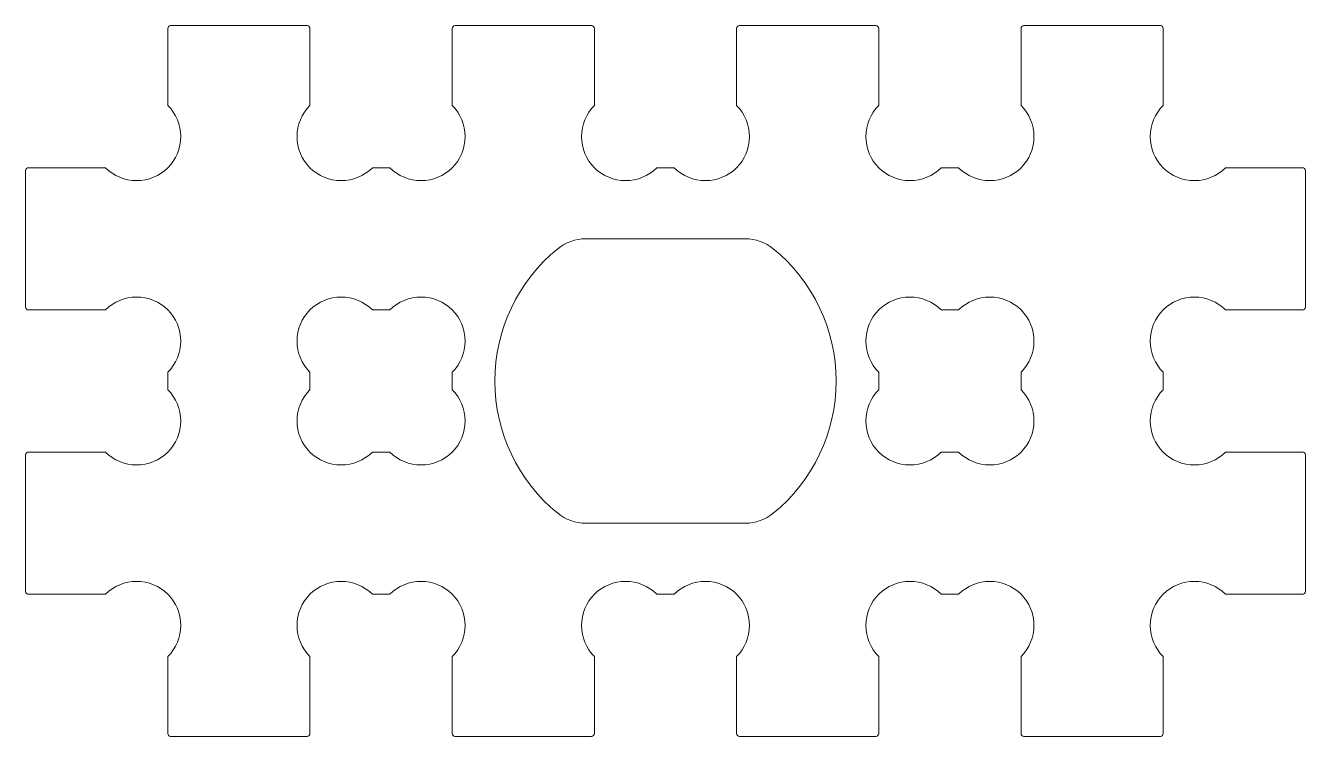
# Model space of a CAD drawing. Extents: x -22.5 to 22.5, y -12.5 to 12.5.
import ezdxf

# ---------------------------------------------------------------- set-up
doc = ezdxf.new("R2010")
doc.units = 0
doc.layers.get('0').update_dxf_attribs({"lineweight": 0})
doc.layers.add('holes', color=1, linetype='Continuous', lineweight=0)

msp = doc.modelspace()

# ---------------------------------------------------------------- linework, layer by layer
msp.add_lwpolyline([(19.692, -7.5, 0.414214), (17.5, -7.5, 0.414214), (17.5, -9.692), (17.5, -12.4, -0.414214), (17.4, -12.5), (12.6, -12.5, -0.414214), (12.5, -12.4), (12.5, -9.692, 0.414214), (12.5, -7.5, 0.414214), (10.308, -7.5), (9.692, -7.5, 0.414214), (7.5, -7.5, 0.414214), (7.5, -9.692), (7.5, -12.4, -0.414214), (7.4, -12.5), (2.6, -12.5, -0.414214), (2.5, -12.4), (2.5, -9.692, 0.414214), (2.5, -7.5, 0.414214), (0.308, -7.5), (-0.308, -7.5, 0.414214), (-2.5, -7.5, 0.414214), (-2.5, -9.692), (-2.5, -12.4, -0.414214), (-2.6, -12.5), (-7.4, -12.5, -0.414214), (-7.5, -12.4), (-7.5, -9.692, 0.414214), (-7.5, -7.5, 0.414214), (-9.692, -7.5), (-10.308, -7.5, 0.414214), (-12.5, -7.5, 0.414214), (-12.5, -9.692), (-12.5, -12.4, -0.414214), (-12.6, -12.5), (-17.4, -12.5, -0.414214), (-17.5, -12.4), (-17.5, -9.692, 0.414214), (-17.5, -7.5, 0.414214), (-19.692, -7.5), (-22.4, -7.5, -0.414214), (-22.5, -7.4), (-22.5, -2.6, -0.414214), (-22.4, -2.5), (-19.692, -2.5, 0.414214), (-17.5, -2.5, 0.414214), (-17.5, -0.308), (-17.5, 0.308, 0.414214), (-17.5, 2.5, 0.414214), (-19.692, 2.5), (-22.4, 2.5, -0.414214), (-22.5, 2.6), (-22.5, 7.4, -0.414214), (-22.4, 7.5), (-19.692, 7.5, 0.414214), (-17.5, 7.5, 0.414214), (-17.5, 9.692), (-17.5, 12.4, -0.414214), (-17.4, 12.5), (-12.6, 12.5, -0.414214), (-12.5, 12.4), (-12.5, 9.692, 0.414214), (-12.5, 7.5, 0.414214), (-10.308, 7.5), (-9.692, 7.5, 0.414214), (-7.5, 7.5, 0.414214), (-7.5, 9.692), (-7.5, 12.4, -0.414214), (-7.4, 12.5), (-2.6, 12.5, -0.414214), (-2.5, 12.4), (-2.5, 9.692, 0.414214), (-2.5, 7.5, 0.414214), (-0.308, 7.5), (0.308, 7.5, 0.414214), (2.5, 7.5, 0.414214), (2.5, 9.692), (2.5, 12.4, -0.414214), (2.6, 12.5), (7.4, 12.5, -0.414214), (7.5, 12.4), (7.5, 9.692, 0.414214), (7.5, 7.5, 0.414214), (9.692, 7.5), (10.308, 7.5, 0.414214), (12.5, 7.5, 0.414214), (12.5, 9.692), (12.5, 12.4, -0.414214), (12.6, 12.5), (17.4, 12.5, -0.414214), (17.5, 12.4), (17.5, 9.692, 0.414214), (17.5, 7.5, 0.414214), (19.692, 7.5), (22.4, 7.5, -0.414214), (22.5, 7.4), (22.5, 2.6, -0.414214), (22.4, 2.5), (19.692, 2.5, 0.414214), (17.5, 2.5, 0.414214), (17.5, 0.308), (17.5, -0.308, 0.414214), (17.5, -2.5, 0.414214), (19.692, -2.5), (22.4, -2.5, -0.414214), (22.5, -2.6), (22.5, -7.4, -0.414214), (22.4, -7.5), (19.692, -7.5)], format="xyb", close=True)
at = {"layer": 'holes'}
for points in [[(3.79, -4.652, -0.172593), (2.811, -5), (-2.811, -5, -0.172593), (-3.79, -4.652, -0.2255), (-6, 0, -0.2255), (-3.79, 4.652, -0.172593), (-2.811, 5), (2.811, 5, -0.172593), (3.79, 4.652, -0.2255), (6, 0, -0.2255), (3.79, -4.652)], [(-12.5, -0.308, 0.414214), (-12.5, -2.5, 0.414214), (-10.308, -2.5), (-9.692, -2.5, 0.414214), (-7.5, -2.5, 0.414214), (-7.5, -0.308), (-7.5, 0.308, 0.414214), (-7.5, 2.5, 0.414214), (-9.692, 2.5), (-10.308, 2.5, 0.414214), (-12.5, 2.5, 0.414214), (-12.5, 0.308), (-12.5, -0.308)], [(7.5, -0.308, 0.414214), (7.5, -2.5, 0.414214), (9.692, -2.5), (10.308, -2.5, 0.414214), (12.5, -2.5, 0.414214), (12.5, -0.308), (12.5, 0.308, 0.414214), (12.5, 2.5, 0.414214), (10.308, 2.5), (9.692, 2.5, 0.414214), (7.5, 2.5, 0.414214), (7.5, 0.308), (7.5, -0.308)]]:
    msp.add_lwpolyline(points, format="xyb", close=True, dxfattribs=at)

doc.saveas('drawing.dxf')
